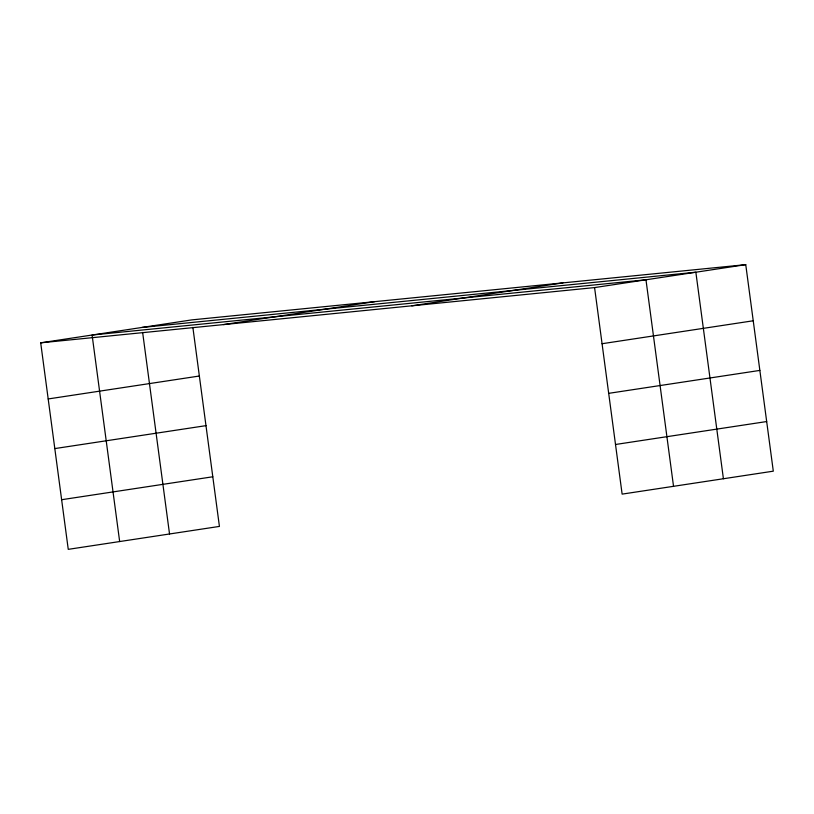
<?xml version="1.0" encoding="UTF-8"?>
<svg xmlns="http://www.w3.org/2000/svg" width="814" height="814" viewBox="0 0 814 814"><rect width="100%" height="100%" fill="white"/><g stroke="black" fill="none" stroke-linecap="round" stroke-linejoin="round"><path stroke-width="1.22" d="M40.7 342.826L191.87 319.882L745.746 264.652L773.3 471.174L622.13 494.118L594.576 287.586L40.7 342.826L68.254 549.348L219.424 526.414L192.867 327.37M223.484 324.593L374.644 301.658M411.803 305.82L562.962 282.875M594.576 287.586L745.746 264.652M48.189 398.952L199.359 376.017M602.065 343.722L753.235 320.777M54.813 448.585L205.983 425.651M608.689 393.345L759.859 370.411M61.63 499.715L212.8 476.78M615.516 444.485L766.676 421.55M141.982 327.452L695.858 272.222L723.412 478.744M673.534 486.314L645.97 279.792L92.094 335.022L119.658 541.554M142.643 332.448L169.536 533.984"/></g></svg>
